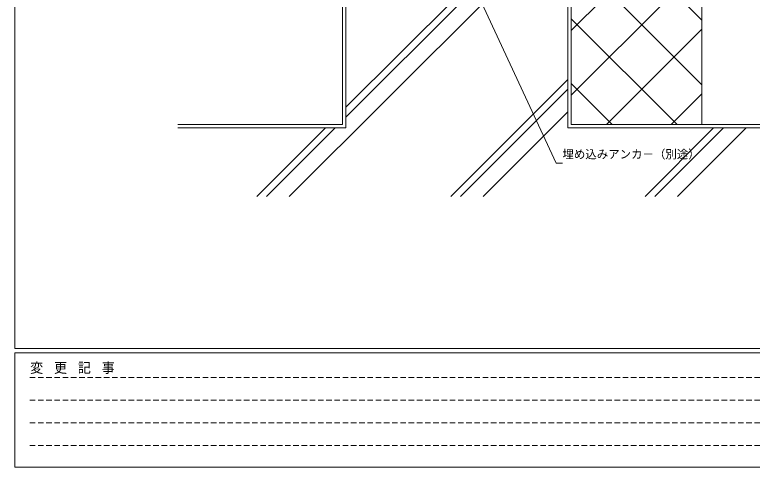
# Model space of a CAD drawing. Units: millimetres, scale not verified. Extents: x -594 to 539, y -420 to 386.
# Drawn here: x -590 to -267.6, y -420 to -222.1 of the extents above; entities that cross this region are included whole.
import ezdxf
from ezdxf.enums import TextEntityAlignment as Align

# ---------------------------------------------------------------- set-up
doc = ezdxf.new("R2010")
doc.units = ezdxf.units.MM
doc.header["$LTSCALE"] = 2
doc.linetypes.add('DASHED1', pattern=[1.8, 1.2, -0.6])
for name, color, linetype, lineweight in [('0-1_YKK_ZWAK', 7, 'Continuous', 9), ('0-7_YKK_D', 6, 'Continuous', 9), ('0-8_YSS_K', 3, 'Continuous', 9), ('0-9_YSS_KE', 3, 'Continuous', 9)]:
    doc.layers.add(name, color=color, linetype=linetype, lineweight=lineweight)
doc.styles.add('ＭＳ ゴシック', font='')
doc.styles.get('ＭＳ ゴシック').set_extended_font_data('MS Gothic')

msp = doc.modelspace()

# ---------------------------------------------------------------- linework, layer by layer
at = {"layer": '0-1_YKK_ZWAK'}
for p, q in [((-590, -368), (-590, 382)), ((510, -368), (-590, -368)), ((-590, -420), (-590, -370)), ((456, -370), (-590, -370)), ((-590, -420), (456, -420))]:
    msp.add_line(p, q, dxfattribs=at)
at = {"layer": '0-1_YKK_ZWAK', "linetype": 'DASHED1'}
for p, q in [((-583.43, -380.732), (-228.87, -380.732)), ((-583.43, -390.63), (-228.87, -390.63)), ((-583.43, -400.528), (-228.87, -400.528)), ((-583.43, -410.426), (-228.87, -410.426))]:
    msp.add_line(p, q, dxfattribs=at)
at = {"layer": '0-7_YKK_D'}
for p, q in [((-387.706, -212.844), (-353.29, -287.063)), ((-353.29, -287.063), (-350.59, -287.063))]:
    msp.add_line(p, q, dxfattribs=at)
at = {"layer": '0-8_YSS_K'}
for p, q in [((-348.207, -271.596), (-348.207, -158.838)), ((-348.207, -165.601), (-445.207, -262.601)), ((-289.607, -224.424), (-346.707, -167.325)), ((-348.207, -169.844), (-445.207, -266.844)), ((-445.207, -173.388), (-445.207, -271.596)), ((-346.707, -228.942), (-289.607, -171.842)), ((-348.207, -179.743), (-470.06, -301.596)), ((-289.608, -252.709), (-346.707, -195.609)), ((-346.707, -257.226), (-289.607, -200.126)), ((-300.505, -270.096), (-346.707, -223.893)), ((-331.293, -270.096), (-289.607, -228.411)), ((-348.207, -250.454), (-399.349, -301.596)), ((-328.789, -270.096), (-346.707, -252.177)), ((-348.207, -254.696), (-395.107, -301.596)), ((-303.008, -270.096), (-289.608, -256.695)), ((-348.207, -264.596), (-385.207, -301.596)), ((-445.207, -271.596), (-518.703, -271.596)), ((-454.202, -271.596), (-484.202, -301.596)), ((-449.96, -271.596), (-479.959, -301.596)), ((-348.207, -271.596), (-132.708, -271.596)), ((-284.496, -271.596), (-314.496, -301.596)), ((-280.254, -271.596), (-310.254, -301.596)), ((-270.354, -271.596), (-300.354, -301.596))]:
    msp.add_line(p, q, dxfattribs=at)
at = {"layer": '0-9_YSS_KE'}
for p, q in [((-289.607, -115.395), (-289.608, -270.096)), ((-346.707, -270.096), (-346.707, -157.096)), ((-446.707, -172.096), (-446.707, -270.096)), ((-446.707, -270.096), (-518.703, -270.096)), ((-346.707, -270.096), (-132.708, -270.096))]:
    msp.add_line(p, q, dxfattribs=at)

# ---------------------------------------------------------------- texts
at = {"layer": '0-1_YKK_ZWAK', "insert": (-583.265, -379.209), "char_height": 4.399, "attachment_point": 7, "style": 'ＭＳ ゴシック'}
msp.add_mtext('\\T1.22;\\W0.95;変\\~更\\~記\\~事', dxfattribs=at)
at = {"layer": '0-7_YKK_D', "color": 4, "style": 'ＭＳ ゴシック'}
msp.add_text('埋め込みアンカ－（別途）', height=3.666, dxfattribs=at).set_placement((-350.59, -286.063), align=Align.BOTTOM_LEFT)

doc.saveas('drawing.dxf')
